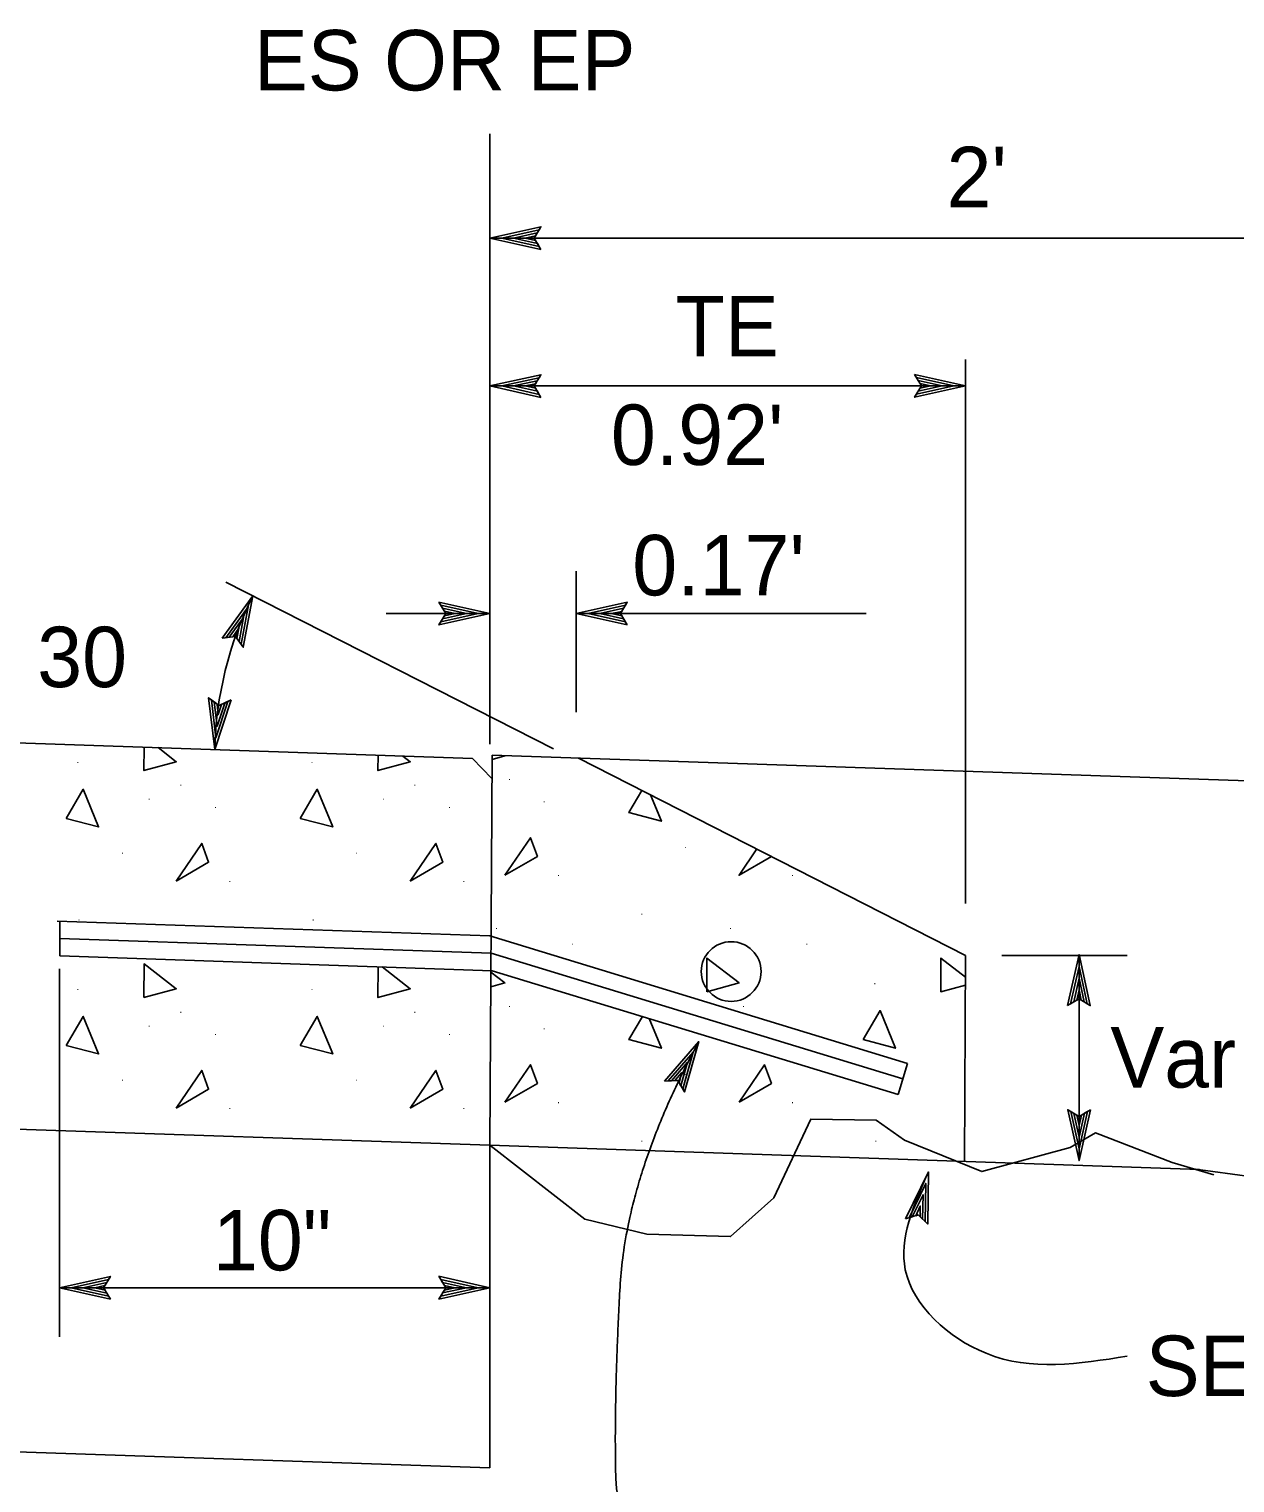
# Model space of a CAD drawing. Extents: x -894 to 866, y -472 to 714.
# Drawn here: x 395.1 to 534.8, y -131.9 to 36.5 of the extents above; entities that cross this region are included whole.
import ezdxf

# ---------------------------------------------------------------- set-up
doc = ezdxf.new("R2010")
doc.units = 0
for name, color, linetype in [('rd_PAVEMENT', 7, 'Continuous'), ('rd_PAVEMENT-anno', 7, 'Continuous'), ('rd_PROFILE-FINISH', 7, 'Continuous'), ('rd_PROFILE-OG', 7, 'Continuous'), ('STR_Center Line A', 7, 'Continuous'), ('STR_Hatching C', 7, 'Continuous'), ('STR_Reinforcement A', 7, 'Continuous'), ('STR_Reinforcement B', 7, 'Continuous')]:
    doc.layers.add(name, color=color, linetype=linetype)

msp = doc.modelspace()

# ---------------------------------------------------------------- linework, layer by layer
at = {"layer": 'rd_PAVEMENT'}
for p, q in [((446.44, -47.94), (300.77, -42.98)), ((446.44, -47.94), (448.71, -50.29)), ((448.72, -47.56), (448.48, -92.77)), ((458.72, -47.91), (503.6, -70.77)), ((503.6, -70.77), (503.47, -94.65)), ((448.48, -92.77), (300.74, -87.74)), ((448.48, -92.77), (448.48, -130.14)), ((448.48, -92.77), (530.71, -95.58)), ((448.48, -130.14), (300.72, -125.1))]:
    msp.add_line(p, q, dxfattribs=at)
at = {"layer": 'rd_PAVEMENT-anno'}
for p, q in [((448.48, -46.29), (448.48, 24.41)), ((448.48, 12.33), (568.48, 12.33)), ((503.6, -64.75), (503.6, -1.75)), ((448.48, -4.8), (503.6, -4.8)), ((458.48, -42.58), (458.48, -26.27)), ((417.88, -27.53), (455.84, -46.84)), ((436.46, -31.17), (448.48, -31.17)), ((458.48, -31.17), (492.07, -31.17)), ((516.74, -70.67), (516.74, -94.55)), ((398.59, -72.34), (398.59, -114.97)), ((507.81, -70.77), (522.33, -70.77)), ((448.48, -109.27), (398.59, -109.27))]:
    msp.add_line(p, q, dxfattribs=at)
for points in [[(454.38, 11.01), (448.48, 12.33), (454.38, 13.64), (454.17, 13.29), (449.85, 12.33), (454.17, 11.36), (453.97, 11.71), (451.2, 12.33), (453.96, 12.94), (453.75, 12.59), (452.56, 12.33), (453.76, 12.06), (453.6, 12.33), (454.38, 13.64), (453.6, 12.33)], [(454.38, -6.12), (448.48, -4.8), (454.38, -3.49), (454.17, -3.84), (449.85, -4.8), (454.17, -5.77), (453.97, -5.42), (451.2, -4.8), (453.96, -4.19), (453.75, -4.54), (452.56, -4.8), (453.76, -5.07), (453.6, -4.8), (454.38, -3.49), (453.6, -4.8)], [(497.69, -3.48), (503.6, -4.8), (497.69, -6.11), (497.9, -5.76), (502.23, -4.8), (497.9, -3.83), (498.11, -4.18), (500.88, -4.8), (498.11, -5.41), (498.32, -5.06), (499.52, -4.8), (498.32, -4.53), (498.48, -4.8), (497.69, -6.11), (498.48, -4.8)], [(417.46, -34.03), (420.99, -29.11), (419.88, -35.06), (419.64, -34.73), (420.46, -30.37), (417.87, -33.97), (418.27, -33.92), (419.92, -31.61), (419.4, -34.4), (419.16, -34.07), (419.39, -32.86), (418.67, -33.86), (418.98, -33.82), (419.88, -35.06), (418.98, -33.82)], [(442.57, -29.85), (448.48, -31.17), (442.57, -32.48), (442.78, -32.13), (447.11, -31.17), (442.78, -30.2), (442.99, -30.55), (445.76, -31.17), (442.99, -31.78), (443.2, -31.43), (444.4, -31.17), (443.2, -30.9), (443.36, -31.17), (442.57, -32.48), (443.36, -31.17)], [(464.38, -32.49), (458.48, -31.17), (464.38, -29.86), (464.17, -30.21), (459.85, -31.17), (464.17, -32.14), (463.97, -31.79), (461.2, -31.17), (463.96, -30.56), (463.75, -30.91), (462.56, -31.17), (463.76, -31.44), (463.6, -31.17), (464.38, -29.86), (463.6, -31.17)], [(418.49, -41.18), (416.58, -46.93), (415.87, -40.92), (416.2, -41.16), (416.72, -45.56), (418.12, -41.35), (417.75, -41.53), (416.86, -44.22), (416.52, -41.41), (416.85, -41.65), (416.99, -42.87), (417.38, -41.7), (417.09, -41.83), (415.87, -40.92), (417.09, -41.83)], [(515.42, -76.58), (516.74, -70.67), (518.05, -76.58), (517.7, -76.37), (516.74, -72.04), (515.77, -76.37), (516.12, -76.16), (516.74, -73.39), (517.35, -76.16), (517, -75.95), (516.74, -74.75), (516.47, -75.95), (516.74, -75.79), (518.05, -76.58), (516.74, -75.79)], [(468.7, -85.33), (472.67, -80.76), (471.02, -86.58), (470.81, -86.23), (472.03, -81.97), (469.11, -85.31), (469.52, -85.29), (471.38, -83.15), (470.6, -85.88), (470.39, -85.53), (470.73, -84.35), (469.92, -85.28), (470.24, -85.26), (471.02, -86.58), (470.24, -85.26)], [(518.06, -88.65), (516.74, -94.55), (515.43, -88.65), (515.78, -88.86), (516.74, -93.18), (517.71, -88.86), (517.36, -89.06), (516.74, -91.83), (516.13, -89.07), (516.48, -89.28), (516.74, -90.47), (517.01, -89.27), (516.74, -89.43), (515.43, -88.65), (516.74, -89.43)], [(496.65, -101.3), (499.28, -95.85), (499.21, -101.9), (498.91, -101.61), (498.97, -97.18), (497.04, -101.17), (497.42, -101.05), (498.66, -98.5), (498.62, -101.33), (498.33, -101.04), (498.35, -99.82), (497.81, -100.93), (498.11, -100.83), (499.21, -101.9), (498.11, -100.83)], [(404.49, -110.59), (398.59, -109.27), (404.49, -107.96), (404.28, -108.31), (399.96, -109.27), (404.29, -110.24), (404.08, -109.89), (401.31, -109.28), (404.07, -108.66), (403.86, -109.01), (402.67, -109.28), (403.87, -109.54), (403.71, -109.27), (404.49, -107.96), (403.71, -109.27)], [(442.57, -107.95), (448.48, -109.27), (442.57, -110.58), (442.78, -110.23), (447.11, -109.28), (442.78, -108.3), (442.99, -108.65), (445.76, -109.27), (442.99, -109.88), (443.2, -109.54), (444.4, -109.27), (443.2, -109), (443.36, -109.27), (442.57, -110.58), (443.36, -109.27)]]:
    msp.add_lwpolyline(points, close=True, dxfattribs=at)
for centre, radius, start, end in [((458.72, -47.91), 42.15, 153.5208, 178.669), ((510.18, -101.05), 42.65, 151.5861, 152.246)]:
    msp.add_arc(centre, radius, start, end, dxfattribs=at)
msp.add_open_spline([(472.56, -80.98), (464.27, -96.34), (462.85, -121.86), (463.25, -139.88), (479.05, -148.38), (498.28, -147.97)], degree=2, dxfattribs=at)
msp.add_spline([(499.28, -95.85), (496.61, -107.19), (505.96, -116.87), (522.3, -117.2)], degree=3, dxfattribs=at)
at = {"layer": 'rd_PROFILE-FINISH'}
msp.add_line((568.48, -51.65), (448.72, -47.56), dxfattribs=at)
at = {"layer": 'rd_PROFILE-OG'}
for points in [[(448.48, -92.77), (459.49, -101.34), (466.64, -103.06), (476.36, -103.34), (481.37, -98.85), (485.67, -89.73), (493.22, -89.85), (496.51, -92.18), (505.48, -95.82), (515.71, -93.04), (518.66, -91.34), (527.52, -94.77), (532.38, -96.2)], [(529.95, -95.48), (539.07, -96.74), (545.71, -96.74), (549.9, -95.69), (556.2, -94.99), (563.89, -96.04), (570.88, -93.94), (576.82, -92.55), (582.76, -93.25), (591.15, -96.74), (600.24, -97.79), (606.89, -98.14), (613.88, -97.44), (622.97, -94.99), (625.76, -93.6), (632.06, -93.94), (643.94, -94.64), (656.53, -96.74), (658.62, -95.34), (663.87, -93.94), (667.71, -93.94), (673.31, -94.99), (703.37, -100.24), (708.97, -98.14)]]:
    msp.add_lwpolyline(points, dxfattribs=at)
at = {"layer": 'STR_Center Line A'}
for q in [(398.63, -68.83), (496.32, -85.08)]:
    msp.add_line((448.6, -70.53), q, dxfattribs=at)
at = {"layer": 'STR_Hatching C'}
for points in [[(410.02, -46.7), (412.12, -48.33), (408.37, -49.35), (408.39, -46.65)], [(438.39, -47.67), (439.24, -48.33), (435.49, -49.35), (435.51, -47.57)], [(450.15, -47.61), (450.21, -47.66), (448.72, -48.07)], [(467.09, -52.17), (468.34, -55.22), (464.58, -54.23), (466.09, -51.66)], [(481.09, -59.3), (481.09, -59.31), (477.34, -61.49), (479.41, -58.44)], [(435.98, -72.1), (439.24, -74.63), (435.49, -75.65), (435.52, -72.09)], [(503.58, -74.2), (500.71, -74.99), (500.74, -71.08), (503.58, -73.28)], [(448.59, -72.71), (450.21, -73.96), (448.58, -74.41)], [(466.93, -78.08), (468.34, -81.52), (464.58, -80.53), (466.16, -77.84)]]:
    msp.add_lwpolyline(points, dxfattribs=at)
for points in [[(399.36, -54.89), (401.34, -51.53), (403.12, -55.88)], [(426.49, -54.89), (428.46, -51.53), (430.25, -55.88)], [(450.21, -61.49), (453.17, -57.14), (453.97, -59.31)], [(412.12, -62.16), (415.08, -57.8), (415.88, -59.98)], [(439.24, -62.16), (442.21, -57.8), (443, -59.98)], [(408.37, -75.65), (408.4, -71.75), (412.12, -74.63)], [(473.59, -74.99), (473.62, -71.08), (477.34, -73.96)], [(491.71, -80.53), (493.68, -77.16), (495.46, -81.52)], [(399.36, -81.2), (401.34, -77.83), (403.12, -82.18)], [(426.49, -81.2), (428.46, -77.83), (430.25, -82.18)], [(412.12, -88.46), (415.08, -84.1), (415.88, -86.28)], [(439.24, -88.46), (442.21, -84.1), (443, -86.28)], [(450.21, -87.79), (453.17, -83.44), (453.97, -85.61)], [(477.34, -87.79), (480.3, -83.44), (481.09, -85.61)]]:
    msp.add_lwpolyline(points, close=True, dxfattribs=at)
at = {"layer": 'STR_Reinforcement A'}
for p, q in [((448.45, -68.52), (398.31, -66.82)), ((398.64, -66.83), (398.62, -70.83)), ((448.45, -68.52), (496.87, -83.29)), ((448.75, -72.54), (398.62, -70.83)), ((448.75, -72.54), (495.78, -86.87)), ((495.78, -86.87), (496.87, -83.29))]:
    msp.add_line(p, q, dxfattribs=at)
at = {"layer": 'STR_Reinforcement B'}
msp.add_circle((476.43, -72.64), 3.46, dxfattribs=at)

# ---------------------------------------------------------------- texts
at = {"layer": 'rd_PAVEMENT-anno'}
for s, p in [('ES OR EP', (421.12, 29.44)), ("2'", (501.39, 15.91)), ('TE', (469.99, -1.37)), ("0.92'", (462.49, -13.95)), ("0.17'", (464.97, -29.06)), ('30', (396.01, -39.69)), ('Var', (520.37, -86.08)), ('10"', (416.37, -107.26)), ('SEE NOTE 4', (524.47, -121.82))]:
    msp.add_text(s, height=7, dxfattribs=at).set_placement(p)
at = {"layer": 'STR_Hatching C'}
for p in [(400.58, -48.48), (427.7, -48.48), (450.59, -50.46), (412.5, -51.12), (439.62, -51.12), (408.84, -52.72), (416.52, -53.69), (435.97, -52.72), (443.65, -53.69), (454.61, -53.03), (405.75, -59), (432.88, -59), (470.97, -58.33), (418.18, -62.26), (445.31, -62.26), (456.27, -61.59), (483.4, -61.59), (400.7, -66.73), (427.83, -66.73), (465.92, -66.06), (449.08, -67.72), (476.21, -67.72), (457.92, -69.52), (485.05, -69.52), (492.92, -74.11), (400.58, -74.78), (427.7, -74.78), (412.5, -77.43), (439.62, -77.43), (450.59, -76.76), (477.72, -76.76), (408.84, -79.03), (435.97, -79.03), (416.52, -80), (443.65, -80), (454.61, -79.33), (405.75, -85.3), (432.88, -85.3), (470.97, -84.63), (418.18, -88.56), (445.31, -88.56), (456.27, -87.89), (483.4, -87.89), (465.92, -92.36), (493.05, -92.36), (503.34, -94.03)]:
    msp.add_text('.', height=0.8, dxfattribs=at).set_placement(p)

doc.saveas('drawing.dxf')
